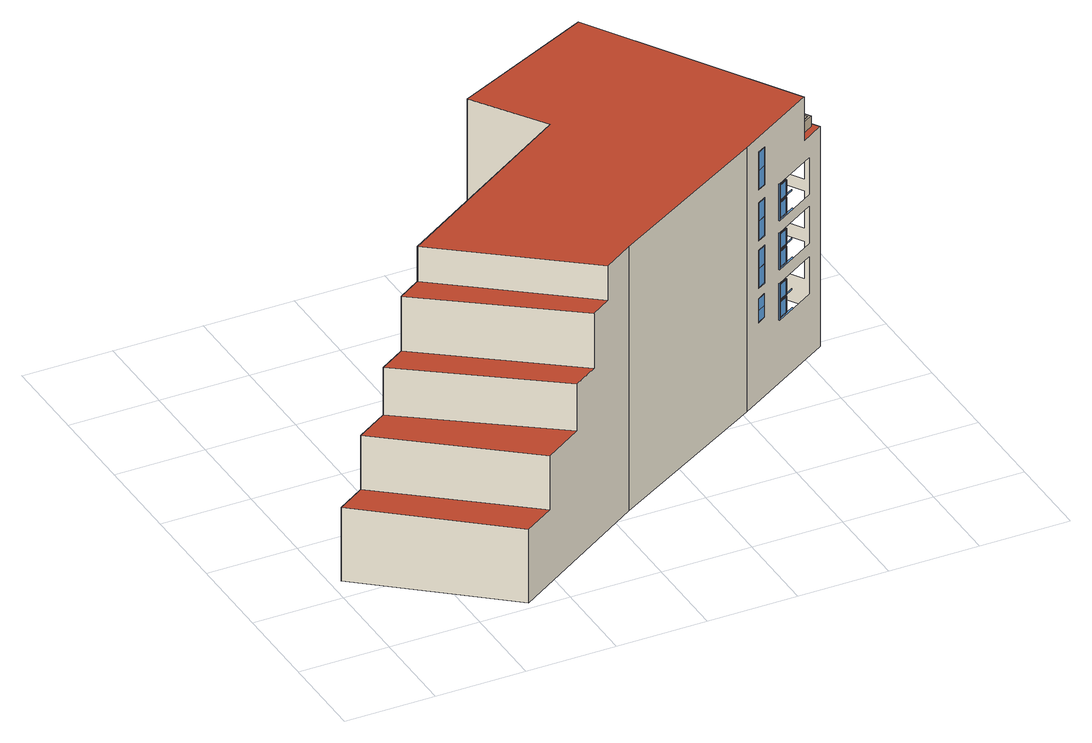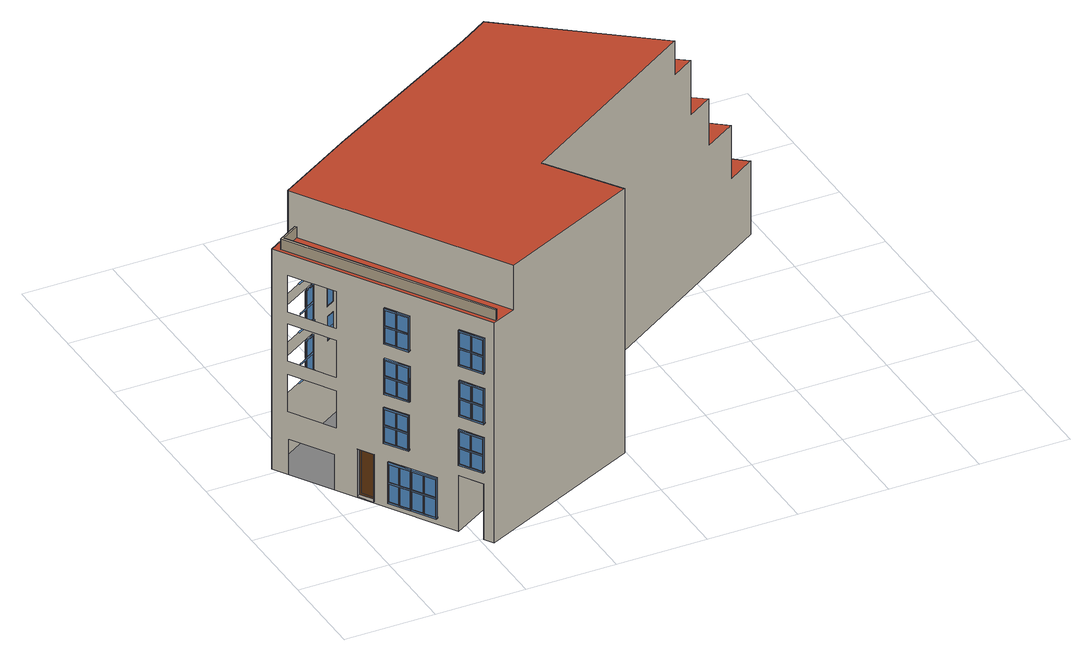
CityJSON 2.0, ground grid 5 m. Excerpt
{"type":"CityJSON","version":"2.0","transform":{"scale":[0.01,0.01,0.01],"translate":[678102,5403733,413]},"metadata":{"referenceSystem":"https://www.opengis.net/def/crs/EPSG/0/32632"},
"CityObjects":{
"building1":{"type":"Building","attributes":{"measuredHeight":15.46},"children":["building1-1"],"geometry":[{"type":"MultiSurface","lod":"3","boundaries":[[[0,1,2,3]],[[4,5,2,1]],[[4,6,7,5]],[[8,7,6,9]],[[10,11,12,13]],[[3,2,5,7,8,10,13,14,15,16,17,18]],[[10,8,9,11]],[[14,19,20,15]],[[14,13,12,19]],[[21,22,23,20,19,12,11,9,6,4,1,0]],[[16,15,20,23]],[[18,17,24,25]],[[26,27,22,21]],[[16,23,22,27,28,29,24,17]],[[0,3,18,25,30,31,32,33,34,35,36,37,38,39,26,21]],[[25,24,29,40,41,30]],[[32,42,43,33]],[[44,45,46,47]],[[48,49,50,51]],[[52,53,54,55]],[[56,57,58,59]],[[60,61,62,63]],[[64,65,66,67],[44,47,46,45],[61,60,63,62]],[[68,69,70,71]],[[72,73,74,75]],[[76,77,78,79]],[[80,81,82,83],[48,51,50,49],[69,68,71,70]],[[84,85,86,87],[52,55,54,53],[73,72,75,74]],[[88,89,90,91],[56,59,58,57],[77,76,79,78]],[[92,42,32,31]],[[93,43,42,92]],[[34,33,43,93]],[[94,95,96,97,98,99,100]],[[101,102,103,104,105,106,107]],[[108,109,110,111,112,113,114]],[[115,116,117,118]],[[119,120,121,122]],[[123,124,125,126]],[[127,128,129,130]],[[131,132,133,134]],[[135,136,137,138]],[[115,118,121,120]],[[123,126,129,128]],[[131,134,137,136]],[[116,115,139,140]],[[120,119,141,142]],[[124,123,143,144]],[[128,127,145,146]],[[132,131,147,148]],[[136,135,149,150]],[[120,151,152,121]],[[116,153,154,117]],[[128,155,156,129]],[[124,157,158,125]],[[136,159,160,137]],[[132,161,162,133]],[[115,163,151,120]],[[120,151,164,119]],[[116,153,163,115]],[[123,165,155,128]],[[128,155,166,127]],[[124,157,165,123]],[[131,167,159,136]],[[136,159,168,135]],[[132,161,167,131]],[[119,164,169,141]],[[115,163,170,139]],[[127,166,171,145]],[[123,165,172,143]],[[135,168,173,149]],[[131,167,174,147]],[[164,119,122,175]],[[163,115,118,176]],[[166,127,130,177]],[[165,123,126,178]],[[168,135,138,179]],[[167,131,134,180]],[[153,116,140,181]],[[151,120,142,182]],[[157,124,144,183]],[[155,128,146,184]],[[161,132,148,185]],[[159,136,150,186]],[[39,187,188,28,27,26],[90,89,88,91],[87,86,85,84],[80,83,82,81],[64,67,66,65],[112,113,189,190],[191,192,98,99],[193,105,106,194]],[[195,196,197,198]],[[199,200,201,202]],[[203,204,205,206]],[[207,208,209,210]],[[211,212,213,214]],[[198,215,216,217,195]],[[218,219,220,221]],[[222,223,224,225]],[[202,226,227,228,199]],[[229,230,98,97]],[[231,232,105,104]],[[233,234,112,111]],[[235,236,237,238]],[[239,240,241,242]],[[211,214,209,208]],[[206,243,244,245,203]],[[222,225,220,219]],[[239,242,237,236]],[[208,207,246,247]],[[212,211,248,249]],[[219,218,250,251]],[[223,222,252,253]],[[121,152,254,255,256,257,176,118]],[[129,156,258,259,260,261,178,126]],[[137,160,262,263,264,265,180,134]],[[236,235,266,267]],[[240,239,268,269]],[[208,270,271,209]],[[212,272,273,213]],[[219,274,275,220]],[[223,276,277,224]],[[236,278,279,237]],[[240,280,281,241]],[[197,282,283,196]],[[201,284,285,200]],[[205,286,287,204]],[[211,288,270,208]],[[212,272,288,211]],[[208,270,289,207]],[[222,290,274,219]],[[223,276,290,222]],[[219,274,291,218]],[[239,292,278,236]],[[240,280,292,239]],[[236,278,293,235]],[[288,211,214,294]],[[289,207,210,295]],[[196,283,296,195]],[[290,222,225,297]],[[291,218,221,298]],[[200,285,299,199]],[[292,239,242,300]],[[293,235,238,301]],[[204,287,302,203]],[[153,163,176,154]],[[151,164,175,152]],[[157,165,178,158]],[[155,166,177,156]],[[161,167,180,162]],[[159,168,179,160]],[[211,288,303,248]],[[207,289,304,246]],[[176,257,305,154]],[[178,261,306,158]],[[180,265,307,162]],[[222,290,308,252]],[[218,291,309,250]],[[198,210,295,310,311,312,282,197]],[[164,151,182,169]],[[163,153,181,170]],[[166,155,184,171]],[[165,157,183,172]],[[168,159,186,173]],[[167,161,185,174]],[[202,221,298,313,314,315,284,201]],[[239,292,316,268]],[[235,293,317,266]],[[254,152,175,318]],[[258,156,177,319]],[[262,160,179,320]],[[321,305,154,153]],[[322,254,152,151]],[[323,306,158,157]],[[324,258,156,155]],[[325,307,162,161]],[[326,262,160,159]],[[206,238,301,327,328,329,286,205]],[[163,330,322,151]],[[165,331,324,155]],[[167,332,326,159]],[[163,176,257,330]],[[164,175,318,333]],[[165,178,261,331]],[[166,177,319,334]],[[167,180,265,332]],[[168,179,320,335]],[[330,321,305,257]],[[198,210,209,214,213,273,336,337,338,339,311,312,340,215]],[[202,221,220,225,224,277,341,342,343,344,314,315,345,226]],[[272,212,249,346]],[[270,208,247,347]],[[206,238,237,242,241,281,348,349,350,351,328,329,352,243]],[[340,353,216,215]],[[276,223,253,354]],[[274,219,251,355]],[[294,356,336,273]],[[345,357,227,226]],[[358,271,295,310]],[[297,359,341,277]],[[280,240,269,360]],[[278,236,267,361]],[[362,275,298,313]],[[352,363,244,243]],[[300,364,348,281]],[[365,279,301,327]],[[270,289,295,271]],[[272,288,294,273]],[[274,291,298,275]],[[276,290,297,277]],[[278,293,301,279]],[[280,292,300,281]],[[338,356,294,214,209,271,358,339]],[[343,359,297,225,220,275,362,344]],[[366,367,358,310]],[[368,369,336,356]],[[370,371,362,313]],[[372,373,341,359]],[[367,358,271,270]],[[369,336,273,272]],[[289,295,310,366]],[[288,294,356,368]],[[350,364,300,242,237,279,365,351]],[[371,362,275,274]],[[373,341,277,276]],[[291,298,313,370]],[[290,297,359,372]],[[374,375,365,327]],[[376,377,348,364]],[[375,365,279,278]],[[377,348,281,280]],[[293,301,327,374]],[[292,300,364,376]],[[270,367,366,289]],[[369,368,288,272]],[[367,270,288,368]],[[274,371,370,291]],[[373,372,290,276]],[[371,274,290,372]],[[216,353,378,217],[248,303,346,249],[347,247,246,304],[379,380,381,382],[383,384,385,386]],[[278,375,374,293]],[[377,376,292,280]],[[227,357,387,228],[252,308,354,253],[355,251,250,309],[388,389,390,391],[392,393,394,395]],[[375,278,292,376]],[[244,363,396,245],[268,316,360,269],[361,267,266,317],[397,398,399,400],[401,402,403,404]],[[288,272,346,303]],[[289,270,347,304]],[[290,276,354,308]],[[291,274,355,309]],[[292,280,360,316]],[[293,278,361,317]],[[195,217,378,296]],[[367,366,381,380]],[[369,368,383,386]],[[199,228,387,299]],[[371,370,390,389]],[[373,372,392,395]],[[203,245,396,302]],[[375,374,399,398]],[[377,376,401,404]],[[369,405,337,336]],[[367,406,339,358]],[[373,407,342,341]],[[371,408,344,362]],[[377,409,349,348]],[[375,410,351,365]],[[411,368,356,338]],[[412,366,310,311]],[[413,372,359,343]],[[414,370,313,314]],[[415,376,364,350]],[[416,374,327,328]],[[366,412,382,381]],[[368,411,384,383]],[[370,414,391,390]],[[372,413,393,392]],[[374,416,400,399]],[[376,415,402,401]],[[406,367,368,411]],[[411,368,369,405]],[[412,366,367,406]],[[408,371,372,413]],[[413,372,373,407]],[[414,370,371,408]],[[410,375,376,415]],[[415,376,377,409]],[[416,374,375,410]],[[405,369,386,385]],[[406,367,380,379]],[[407,373,395,394]],[[408,371,389,388]],[[409,377,404,403]],[[410,375,398,397]],[[406,412,311,339]],[[405,411,338,337]],[[408,414,314,344]],[[407,413,343,342]],[[312,282,283,296,378,353,340]],[[315,284,285,299,387,357,345]],[[410,416,328,351]],[[409,415,350,349]],[[406,339,338,411]],[[329,286,287,302,396,363,352]],[[408,344,343,413]],[[410,351,350,415]],[[40,29,28,188]],[[411,405,385,384]],[[412,406,379,382]],[[413,407,394,393]],[[414,408,388,391]],[[415,409,403,402]],[[416,410,397,400]],[[40,188,187,41]],[[417,418,419,420]],[[421,422,423,424]],[[425,426,427,428]],[[420,429,430,431,417]],[[425,428,423,422]],[[422,421,432,433]],[[426,425,434,435]],[[426,436,437,427]],[[422,438,439,423]],[[419,440,441,418]],[[425,442,438,422]],[[426,436,442,425]],[[422,438,443,421]],[[442,425,428,444]],[[443,421,424,445]],[[418,441,446,417]],[[425,442,447,434]],[[421,443,448,432]],[[420,424,445,449,450,451,440,419]],[[420,424,423,428,427,437,452,453,454,455,450,451,456,429]],[[436,426,435,457]],[[438,422,433,458]],[[456,459,430,429]],[[444,460,452,437]],[[461,439,445,449]],[[438,443,445,439]],[[436,442,444,437]],[[454,460,444,428,423,439,461,455]],[[462,463,452,460]],[[464,465,461,449]],[[463,452,437,436]],[[465,461,439,438]],[[443,445,449,464]],[[442,444,460,462]],[[438,465,464,443]],[[463,462,442,436]],[[465,438,442,462]],[[430,459,466,431],[434,447,457,435],[458,433,432,448],[467,468,469,470],[471,472,473,474]],[[443,438,458,448]],[[442,436,457,447]],[[417,431,466,446]],[[465,464,469,468]],[[463,462,471,474]],[[463,475,453,452]],[[465,476,455,461]],[[477,462,460,454]],[[478,464,449,450]],[[462,477,472,471]],[[464,478,470,469]],[[476,465,462,477]],[[477,462,463,475]],[[478,464,465,476]],[[440,441,446,451]],[[476,465,468,467]],[[475,463,474,473]],[[476,478,450,455]],[[475,477,454,453]],[[479,480,481,482]],[[483,484,485,486]],[[487,488,489,490]],[[476,455,454,477]],[[491,492,493,494]],[[495,496,497,498]],[[446,466,459,456,451]],[[491,494,497,496]],[[499,500,501,502]],[[503,504,505,506]],[[482,507,508,509,479]],[[510,511,512,513]],[[514,515,516,517]],[[486,518,519,520,483]],[[478,476,467,470]],[[477,475,473,472]],[[521,522,523,524]],[[525,526,527,528]],[[503,506,501,500]],[[490,529,530,531,487]],[[514,517,512,511]],[[525,528,523,522]],[[496,495,532,533]],[[492,491,534,535]],[[492,536,537,493]],[[496,538,539,497]],[[440,540,541,441]],[[500,499,542,543]],[[504,503,544,545]],[[511,510,546,547]],[[515,514,548,549]],[[522,521,550,551]],[[526,525,552,553]],[[492,536,554,491]],[[491,554,538,496]],[[496,538,555,495]],[[441,541,556,446]],[[555,495,498,557]],[[554,491,494,558]],[[500,559,560,501]],[[504,561,562,505]],[[511,563,564,512]],[[515,565,566,516]],[[522,567,568,523]],[[526,569,570,527]],[[481,571,572,480]],[[485,573,574,484]],[[451,498,557,575,576,577,540,440]],[[489,578,579,488]],[[491,554,580,534]],[[495,555,581,532]],[[503,582,559,500]],[[504,561,582,503]],[[500,559,583,499]],[[514,584,563,511]],[[515,565,584,514]],[[511,563,585,510]],[[525,586,567,522]],[[526,569,586,525]],[[522,567,587,521]],[[582,503,506,588]],[[583,499,502,589]],[[480,572,590,479]],[[584,514,517,591]],[[585,510,513,592]],[[484,574,593,483]],[[451,498,497,494,493,537,594,595,596,597,576,577,598,456]],[[586,525,528,599]],[[587,521,524,600]],[[488,579,601,487]],[[558,602,594,537]],[[598,603,459,456]],[[536,492,535,604]],[[538,496,533,605]],[[606,539,557,575]],[[503,582,607,544]],[[499,583,608,542]],[[514,584,609,548]],[[510,585,610,546]],[[482,502,589,611,612,613,571,481]],[[486,513,592,614,615,616,573,485]],[[525,586,617,552]],[[521,587,618,550]],[[538,555,557,539]],[[536,554,558,537]],[[490,524,600,619,620,621,578,489]],[[596,602,558,494,497,539,606,597]],[[622,623,606,575]],[[624,625,594,602]],[[623,606,539,538]],[[625,594,537,536]],[[555,557,575,622]],[[554,558,602,624]],[[482,502,501,506,505,562,626,627,628,629,612,613,630,507]],[[486,513,512,517,516,566,631,632,633,634,615,616,635,518]],[[561,504,545,636]],[[559,500,543,637]],[[490,524,523,528,527,570,638,639,640,641,620,621,642,529]],[[630,643,508,507]],[[565,515,549,644]],[[563,511,547,645]],[[588,646,626,562]],[[635,647,519,518]],[[648,560,589,611]],[[538,623,622,555]],[[625,624,554,536]],[[591,649,631,566]],[[569,526,553,650]],[[567,522,551,651]],[[623,538,554,624]],[[652,564,592,614]],[[642,653,530,529]],[[599,654,638,570]],[[655,568,600,619]],[[459,603,656,466],[534,580,604,535],[605,533,532,581],[657,658,659,660],[661,662,663,664]],[[559,583,589,560]],[[561,582,588,562]],[[563,585,592,564]],[[565,584,591,566]],[[567,587,600,568]],[[569,586,599,570]],[[628,646,588,506,501,560,648,629]],[[665,666,648,611]],[[667,668,626,646]],[[633,649,591,517,512,564,652,634]],[[555,538,605,581]],[[554,536,604,580]],[[666,648,560,559]],[[668,626,562,561]],[[669,670,652,614]],[[671,672,631,649]],[[583,589,611,665]],[[582,588,646,667]],[[640,654,599,528,523,568,655,641]],[[670,652,564,563]],[[672,631,566,565]],[[446,466,656,556]],[[585,592,614,669]],[[584,591,649,671]],[[673,674,655,619]],[[675,676,638,654]],[[625,624,661,664]],[[623,622,659,658]],[[674,655,568,567]],[[676,638,570,569]],[[587,600,619,673]],[[586,599,654,675]],[[559,666,665,583]],[[668,667,582,561]],[[625,677,595,594]],[[623,678,597,606]],[[666,559,582,667]],[[563,670,669,585]],[[672,671,584,565]],[[670,563,584,671]],[[508,643,679,509],[544,607,636,545],[637,543,542,608],[680,681,682,683],[684,685,686,687]],[[567,674,673,587]],[[676,675,586,569]],[[674,567,586,675]],[[519,647,688,520],[548,609,644,549],[645,547,546,610],[689,690,691,692],[693,694,695,696]],[[530,653,697,531],[552,617,650,553],[651,551,550,618],[698,699,700,701],[702,703,704,705]],[[582,561,636,607]],[[583,559,637,608]],[[584,565,644,609]],[[585,563,645,610]],[[586,569,650,617]],[[587,567,651,618]],[[479,509,679,590]],[[666,665,682,681]],[[668,667,684,687]],[[483,520,688,593]],[[706,624,602,596]],[[707,622,575,576]],[[670,669,691,690]],[[672,671,693,696]],[[487,531,697,601]],[[674,673,700,699]],[[676,675,702,705]],[[668,708,627,626]],[[666,709,629,648]],[[672,710,632,631]],[[670,711,634,652]],[[622,707,660,659]],[[624,706,662,661]],[[676,712,639,638]],[[674,713,641,655]],[[678,623,624,706]],[[706,624,625,677]],[[707,622,623,678]],[[714,667,646,628]],[[715,665,611,612]],[[677,625,664,663]],[[678,623,658,657]],[[716,671,649,633]],[[717,669,614,615]],[[718,675,654,640]],[[719,673,619,620]],[[678,707,576,597]],[[677,706,596,595]],[[577,540,541,556,656,603,598]],[[665,715,683,682]],[[667,714,685,684]],[[669,717,692,691]],[[671,716,694,693]],[[678,597,596,706]],[[673,719,701,700]],[[675,718,703,702]],[[709,666,667,714]],[[714,667,668,708]],[[715,665,666,709]],[[711,670,671,716]],[[716,671,672,710]],[[717,669,670,711]],[[713,674,675,718]],[[718,675,676,712]],[[719,673,674,713]],[[708,668,687,686]],[[709,666,681,680]],[[710,672,696,695]],[[711,670,690,689]],[[712,676,705,704]],[[713,674,699,698]],[[707,678,657,660]],[[706,677,663,662]],[[709,715,612,629]],[[708,714,628,627]],[[711,717,615,634]],[[710,716,633,632]],[[613,571,572,590,679,643,630]],[[616,573,574,593,688,647,635]],[[713,719,620,641]],[[712,718,640,639]],[[709,629,628,714]],[[621,578,579,601,697,653,642]],[[711,634,633,716]],[[713,641,640,718]],[[714,708,686,685]],[[715,709,680,683]],[[716,710,695,694]],[[717,711,689,692]],[[718,712,704,703]],[[719,713,698,701]],[[720,721,722,723]],[[724,725,726,727]],[[728,723,722,729],[727,726,725,724]],[[728,730,720,723]],[[731,729,722,721]],[[36,730,731,721,720,35,34,93,92,31,30,41,187,39,38,732,733,734,735,37],[736,737,738,739],[740,741,742,743],[744,745,746,747],[519,520,688,647],[679,643,508,509],[531,697,653,530],[430,431,656,603],[245,396,363,244],[353,216,217,378],[357,227,228,387]],[[720,730,36,35]]],"semantics":{"surfaces":[{"type":"WallSurface"},{"type":"RoofSurface"},{"type":"RoofSurface","materialUncertainty":1},{"type":"GroundSurface"},{"type":"ClosureSurface"},{"type":"Window"},{"type":"OuterCeilingSurface"},{"type":"Door"},{"type":"OuterFloorSurface"}],"values":[0,1,0,1,1,0,0,1,0,0,0,0,0,2,3,0,4,5,5,5,5,5,5,5,5,5,5,5,5,0,6,0,5,5,5,5,5,5,5,5,5,5,5,5,5,5,5,5,5,5,5,5,5,5,5,5,5,5,5,5,5,5,5,5,5,5,5,5,5,5,5,5,5,5,5,5,5,5,5,5,5,5,5,0,5,5,5,5,5,5,5,5,5,5,5,5,5,5,5,5,5,5,5,5,5,5,5,5,5,5,5,5,5,5,5,5,5,5,5,5,5,5,5,5,5,5,5,5,5,5,5,5,5,5,5,5,5,5,5,5,5,5,5,5,5,5,5,5,5,5,5,5,5,5,5,5,5,5,5,5,5,5,5,5,5,5,5,5,5,5,5,5,5,5,5,5,5,5,5,5,5,5,5,5,5,5,5,5,5,5,5,5,5,5,5,5,5,5,5,5,5,5,5,5,5,5,5,5,5,5,5,5,5,5,5,5,5,5,5,5,5,5,5,5,5,5,5,5,5,5,5,5,5,5,5,5,5,5,5,5,5,5,5,5,5,5,5,5,5,5,5,5,5,5,5,5,5,5,5,5,5,5,5,5,5,5,5,5,5,5,5,5,5,5,5,5,5,5,5,5,5,5,5,5,5,5,5,5,5,5,5,5,5,5,5,5,5,5,0,5,5,5,5,5,5,2,5,5,5,5,5,5,5,5,5,5,5,5,5,5,5,5,5,5,5,5,5,5,5,5,5,5,5,5,5,5,5,5,5,5,5,5,5,5,5,5,5,5,5,5,5,5,5,5,5,5,5,5,5,5,5,5,5,5,5,5,5,5,5,5,5,5,5,5,5,5,5,5,5,5,5,5,5,5,5,5,5,5,5,5,5,5,5,5,5,5,5,5,5,5,5,5,5,5,5,5,5,5,5,5,5,5,5,5,5,5,5,5,5,5,5,5,5,5,5,5,5,5,5,5,5,5,5,5,5,5,5,5,5,5,5,5,5,5,5,5,5,5,5,5,5,5,5,5,5,5,5,5,5,5,5,5,5,5,5,5,5,5,5,5,5,5,5,5,5,5,5,5,5,5,5,5,5,5,5,5,5,5,5,5,5,5,5,5,5,5,5,5,5,5,5,5,5,5,5,5,5,5,5,5,5,5,5,5,5,5,5,5,5,5,5,5,5,5,5,5,5,5,5,5,5,5,5,5,5,5,5,5,5,5,5,5,5,5,5,5,5,5,5,5,5,5,5,5,5,5,5,5,5,5,5,5,5,5,5,5,5,5,5,5,5,5,5,5,5,5,5,5,5,5,5,5,5,5,5,5,5,5,5,5,5,5,5,5,5,5,5,5,5,5,5,5,5,5,5,0,7,7,8,6,0,0]}}]},
"building1-1":{"type":"BuildingInstallation","attributes":{"materialUncertainty":1},"parents":["building1"],"geometry":[{"type":"MultiSurface","lod":"3","boundaries":[[[748,749,750,751]],[[752,748,751,753,754,755]],[[752,756,749,748]],[[753,757,758,754]],[[751,750,757,753]],[[754,758,759,755]],[[759,758,757,750,749,756]],[[755,759,756,752]]]}]}
},
"vertices":[
[794,45,49],[794,45,479],[61,639,479],[61,639,49],[968,156,479],[222,742,479],[968,156,795],[222,742,795],[404,858,795],[1187,296,795],[404,858,1071],[1187,296,1071],[1325,384,1071],[550,952,1071],[550,952,1392],[683,1037,1392],[683,1037,1595],[1765,1727,1595],[1765,1727,49],[1325,384,1392],[1441,458,1392],[1609,565,49],[1609,565,1595],[1441,458,1595],[1507,2117,1595],[1507,2117,49],[2530,1100,49],[2530,1100,1595],[2989,1382,1595],[2308,2489,1595],[2448,2554,49],[2479,2504,49],[2216,2343,49],[2292,2220,49],[2554,2381,49],[2811,1965,49],[2862,1882,49],[2929,1773,49],[3070,1544,49],[3120,1463,49],[2308,2489,1336],[2448,2554,1336],[2216,2343,375],[2292,2220,375],[2626,1159,582],[2670,1186,582],[2670,1186,646],[2626,1159,646],[2629,1160,825],[2672,1187,825],[2672,1187,927],[2629,1160,927],[2629,1160,1103],[2672,1187,1103],[2672,1187,1205],[2629,1160,1205],[2629,1160,1400],[2672,1187,1400],[2672,1187,1502],[2629,1160,1502],[2670,1186,580],[2626,1159,580],[2626,1159,513],[2670,1186,513],[2625,1158,650],[2625,1158,509],[2671,1187,509],[2671,1187,650],[2672,1187,821],[2629,1160,821],[2629,1160,715],[2672,1187,715],[2672,1187,1099],[2629,1160,1099],[2629,1160,993],[2672,1187,993],[2672,1187,1396],[2629,1160,1396],[2629,1160,1290],[2672,1187,1290],[2627,1159,933],[2627,1159,709],[2674,1188,709],[2674,1188,933],[2627,1159,1211],[2627,1159,987],[2674,1188,987],[2674,1188,1211],[2627,1159,1508],[2627,1159,1285],[2674,1188,1285],[2674,1188,1508],[2479,2504,375],[2554,2381,375],[2789,1270,718],[2787,1274,717],[2787,1274,709],[2789,1270,709],[2794,1262,709],[2794,1262,925],[2789,1270,925],[2789,1270,423],[2787,1274,421],[2787,1274,413],[2789,1270,413],[2794,1262,413],[2794,1262,629],[2789,1270,629],[2789,1270,1004],[2787,1274,1003],[2787,1274,995],[2789,1270,995],[2794,1262,995],[2794,1262,1211],[2789,1270,1211],[2794,1268,812],[2794,1268,718],[2792,1271,718],[2792,1271,812],[2794,1268,916],[2794,1268,822],[2792,1271,822],[2792,1271,916],[2794,1268,517],[2794,1268,423],[2792,1271,423],[2792,1271,517],[2794,1268,620],[2794,1268,526],[2792,1271,526],[2792,1271,620],[2794,1268,1098],[2794,1268,1004],[2792,1271,1004],[2792,1271,1098],[2794,1268,1201],[2794,1268,1107],[2792,1271,1107],[2792,1271,1201],[2797,1264,812],[2797,1264,718],[2797,1264,916],[2797,1264,822],[2797,1264,517],[2797,1264,423],[2797,1264,620],[2797,1264,526],[2797,1264,1098],[2797,1264,1004],[2797,1264,1201],[2797,1264,1107],[2847,1300,822],[2844,1303,822],[2847,1300,718],[2844,1303,718],[2847,1300,526],[2844,1303,526],[2847,1300,423],[2844,1303,423],[2847,1300,1107],[2844,1303,1107],[2847,1300,1004],[2844,1303,1004],[2847,1300,812],[2847,1300,916],[2847,1300,517],[2847,1300,620],[2847,1300,1098],[2847,1300,1201],[2849,1296,916],[2849,1296,812],[2849,1296,620],[2849,1296,517],[2849,1296,1201],[2849,1296,1098],[2844,1303,916],[2844,1303,812],[2844,1303,620],[2844,1303,517],[2844,1303,1201],[2844,1303,1098],[2849,1296,718],[2849,1296,822],[2849,1296,423],[2849,1296,526],[2849,1296,1004],[2849,1296,1107],[3120,1463,1336],[2989,1382,1336],[3032,1409,1211],[3032,1409,995],[3032,1409,925],[3032,1409,709],[3032,1409,413],[3032,1409,629],[2471,2499,721],[2468,2497,721],[2468,2497,729],[2471,2499,730],[2472,2498,1015],[2468,2496,1015],[2468,2496,1023],[2472,2498,1025],[2473,2497,434],[2469,2494,434],[2469,2494,442],[2473,2497,443],[2477,2498,730],[2477,2498,821],[2473,2496,821],[2473,2496,730],[2477,2498,830],[2477,2498,921],[2473,2496,921],[2473,2496,830],[2471,2499,930],[2479,2504,930],[2479,2504,721],[2478,2497,1025],[2478,2497,1115],[2474,2495,1115],[2474,2495,1025],[2478,2497,1124],[2478,2497,1215],[2474,2495,1215],[2474,2495,1124],[2472,2498,1224],[2480,2503,1224],[2480,2503,1015],[2902,1339,709],[2907,1332,709],[2902,1339,413],[2907,1332,413],[2902,1339,995],[2907,1332,995],[2479,2496,443],[2479,2496,534],[2475,2493,534],[2475,2493,443],[2479,2496,543],[2479,2496,633],[2475,2493,633],[2475,2493,543],[2473,2497,642],[2481,2501,642],[2481,2501,434],[2481,2500,730],[2481,2500,821],[2481,2500,830],[2481,2500,921],[2482,2500,1025],[2482,2500,1115],[2482,2500,1124],[2482,2500,1215],[2847,1305,822],[2899,1337,822],[2899,1337,812],[2847,1305,812],[2847,1305,526],[2899,1337,526],[2899,1337,517],[2847,1305,517],[2847,1305,1107],[2899,1337,1107],[2899,1337,1098],[2847,1305,1098],[2483,2498,443],[2483,2498,534],[2483,2498,543],[2483,2498,633],[2512,2441,821],[2508,2439,821],[2512,2441,921],[2508,2439,921],[2513,2440,1115],[2509,2438,1115],[2513,2440,1215],[2509,2438,1215],[2514,2439,534],[2510,2437,534],[2514,2439,633],[2510,2437,633],[2544,2373,729],[2544,2373,721],[2544,2372,1023],[2544,2372,1015],[2545,2371,442],[2545,2371,434],[2512,2441,830],[2512,2441,730],[2513,2440,1124],[2513,2440,1025],[2514,2439,543],[2514,2439,443],[2508,2439,830],[2508,2439,730],[2547,2376,721],[2509,2438,1124],[2509,2438,1025],[2548,2375,1015],[2510,2437,543],[2510,2437,443],[2549,2373,434],[2516,2444,830],[2516,2444,730],[2847,1305,718],[2847,1305,423],[2847,1305,1004],[2517,2443,1124],[2517,2443,1025],[2510,2436,730],[2545,2379,730],[2547,2376,730],[2511,2435,1025],[2546,2378,1025],[2548,2375,1025],[2518,2441,543],[2518,2441,443],[2847,1305,916],[2847,1305,620],[2847,1305,1201],[2850,1301,718],[2850,1301,822],[2850,1301,423],[2850,1301,526],[2850,1301,1004],[2850,1301,1107],[2512,2433,443],[2547,2376,443],[2549,2373,443],[2850,1301,812],[2850,1301,517],[2850,1301,1098],[2850,1301,916],[2850,1301,620],[2850,1301,1201],[2510,2436,921],[2545,2379,921],[2545,2379,830],[2545,2379,821],[2547,2376,930],[2511,2435,1215],[2546,2378,1215],[2546,2378,1124],[2546,2378,1115],[2548,2375,1224],[2516,2444,921],[2516,2444,821],[2512,2433,633],[2547,2376,633],[2547,2376,543],[2547,2376,534],[2549,2373,642],[2555,2380,930],[2517,2443,1215],[2517,2443,1115],[2510,2436,830],[2556,2379,1224],[2510,2436,821],[2511,2435,1124],[2518,2441,633],[2518,2441,534],[2511,2435,1115],[2557,2378,642],[2512,2433,543],[2512,2433,534],[2514,2438,730],[2514,2438,821],[2514,2438,830],[2514,2438,921],[2515,2437,1025],[2515,2437,1115],[2515,2437,1124],[2515,2437,1215],[2516,2436,443],[2516,2436,534],[2516,2436,543],[2516,2436,633],[2555,2380,721],[2553,2383,821],[2518,2440,821],[2518,2440,730],[2553,2383,730],[2518,2440,830],[2553,2383,830],[2553,2383,921],[2518,2440,921],[2556,2379,1015],[2554,2383,1115],[2519,2439,1115],[2519,2439,1025],[2554,2383,1025],[2519,2439,1124],[2554,2383,1124],[2554,2383,1215],[2519,2439,1215],[2557,2378,434],[2555,2381,534],[2520,2438,534],[2520,2438,443],[2555,2381,443],[2520,2438,543],[2555,2381,543],[2555,2381,633],[2520,2438,633],[2549,2381,921],[2549,2381,821],[2550,2380,1215],[2550,2380,1115],[2551,2379,633],[2551,2379,534],[2549,2381,830],[2549,2381,730],[2550,2380,1124],[2550,2380,1025],[2551,2379,543],[2551,2379,443],[2615,2266,73],[2611,2263,73],[2611,2263,82],[2615,2266,83],[2621,2265,83],[2621,2265,189],[2617,2263,189],[2617,2263,83],[2621,2265,199],[2621,2265,304],[2617,2263,304],[2617,2263,199],[2615,2266,315],[2622,2271,315],[2622,2271,73],[2624,2267,83],[2624,2267,189],[2624,2267,199],[2624,2267,304],[2656,2207,304],[2653,2205,304],[2656,2207,189],[2653,2205,189],[2688,2138,82],[2688,2138,73],[2656,2207,199],[2656,2207,83],[2653,2205,199],[2653,2205,83],[2692,2140,73],[2660,2209,199],[2660,2209,83],[2655,2201,83],[2690,2144,83],[2692,2140,83],[2655,2201,304],[2690,2144,304],[2690,2144,199],[2690,2144,189],[2692,2140,315],[2660,2209,304],[2660,2209,189],[2700,2145,315],[2655,2201,199],[2655,2201,189],[2658,2204,199],[2658,2204,304],[2658,2204,83],[2658,2204,189],[2700,2145,73],[2698,2148,189],[2662,2206,189],[2662,2206,83],[2698,2148,83],[2662,2206,199],[2698,2148,199],[2698,2148,304],[2662,2206,304],[2694,2146,304],[2694,2146,189],[2694,2146,199],[2694,2146,83],[2697,2132,705],[2693,2130,705],[2693,2130,712],[2697,2132,714],[2698,2131,999],[2694,2129,999],[2694,2129,1006],[2698,2131,1008],[2699,2129,417],[2695,2127,417],[2695,2127,425],[2699,2129,426],[2698,2140,199],[2698,2140,304],[2694,2137,304],[2694,2137,199],[2698,2140,83],[2698,2140,189],[2694,2137,189],[2694,2137,83],[2703,2131,714],[2703,2131,804],[2699,2129,804],[2699,2129,714],[2703,2131,813],[2703,2131,904],[2699,2129,904],[2699,2129,813],[2697,2132,913],[2705,2137,913],[2705,2137,705],[2704,2130,1008],[2704,2130,1099],[2700,2128,1099],[2700,2128,1008],[2704,2130,1107],[2704,2130,1198],[2700,2128,1198],[2700,2128,1107],[2698,2131,1207],[2706,2136,1207],[2706,2136,999],[2705,2129,426],[2705,2129,517],[2701,2126,517],[2701,2126,426],[2705,2129,526],[2705,2129,617],[2701,2126,617],[2701,2126,526],[2699,2129,626],[2706,2134,626],[2706,2134,417],[2702,2142,83],[2702,2142,189],[2702,2142,199],[2702,2142,304],[2730,2088,304],[2726,2085,304],[2730,2088,189],[2726,2085,189],[2758,2025,82],[2758,2025,73],[2707,2133,714],[2707,2133,804],[2707,2133,813],[2707,2133,904],[2707,2133,1008],[2707,2133,1099],[2707,2133,1107],[2707,2133,1198],[2708,2131,426],[2708,2131,517],[2708,2131,526],[2708,2131,617],[2730,2088,199],[2730,2088,83],[2762,2027,73],[2726,2085,83],[2726,2085,199],[2738,2074,804],[2734,2072,804],[2738,2074,904],[2734,2072,904],[2739,2073,1099],[2735,2071,1099],[2739,2073,1198],[2735,2071,1198],[2740,2072,517],[2736,2069,517],[2740,2072,617],[2736,2069,617],[2769,2006,712],[2769,2006,705],[2770,2005,1006],[2770,2005,999],[2728,2082,83],[2760,2030,83],[2762,2027,83],[2771,2004,425],[2771,2004,417],[2734,2090,199],[2734,2090,83],[2738,2074,813],[2738,2074,714],[2739,2073,1107],[2739,2073,1008],[2740,2072,526],[2740,2072,426],[2734,2072,813],[2734,2072,714],[2773,2008,705],[2735,2071,1107],[2735,2071,1008],[2774,2008,999],[2728,2082,304],[2760,2030,304],[2760,2030,199],[2760,2030,189],[2762,2027,315],[2736,2069,526],[2736,2069,426],[2775,2006,417],[2728,2082,199],[2769,2032,315],[2734,2090,304],[2734,2090,189],[2728,2082,189],[2742,2076,813],[2742,2076,714],[2743,2076,1107],[2743,2076,1008],[2736,2069,714],[2771,2012,714],[2773,2008,714],[2737,2068,1008],[2772,2011,1008],[2774,2008,1008],[2744,2074,526],[2744,2074,426],[2738,2066,426],[2773,2009,426],[2775,2006,426],[2732,2085,83],[2732,2085,189],[2732,2085,199],[2732,2085,304],[2736,2069,904],[2771,2012,904],[2771,2012,813],[2771,2012,804],[2773,2008,913],[2737,2068,1198],[2772,2011,1198],[2772,2011,1107],[2772,2011,1099],[2774,2008,1207],[2742,2076,904],[2742,2076,804],[2738,2066,617],[2773,2009,617],[2773,2009,526],[2773,2009,517],[2775,2006,626],[2781,2013,913],[2743,2076,1198],[2743,2076,1099],[2736,2069,813],[2781,2012,1207],[2736,2069,804],[2737,2068,1107],[2744,2074,617],[2744,2074,517],[2737,2068,1099],[2782,2011,626],[2738,2066,526],[2738,2066,517],[2769,2032,73],[2768,2035,189],[2735,2087,189],[2735,2087,83],[2768,2035,83],[2735,2087,199],[2768,2035,199],[2768,2035,304],[2735,2087,304],[2740,2071,714],[2740,2071,804],[2740,2071,813],[2740,2071,904],[2741,2070,1008],[2741,2070,1099],[2741,2070,1107],[2741,2070,1198],[2742,2068,426],[2742,2068,517],[2742,2068,526],[2742,2068,617],[2764,2033,304],[2764,2033,189],[2781,2013,705],[2779,2016,804],[2744,2073,804],[2744,2073,714],[2779,2016,714],[2744,2073,813],[2779,2016,813],[2779,2016,904],[2744,2073,904],[2781,2012,999],[2780,2016,1099],[2744,2072,1099],[2744,2072,1008],[2780,2016,1008],[2744,2072,1107],[2780,2016,1107],[2780,2016,1198],[2744,2072,1198],[2782,2011,417],[2781,2014,517],[2745,2071,517],[2745,2071,426],[2781,2014,426],[2745,2071,526],[2781,2014,526],[2781,2014,617],[2745,2071,617],[2764,2033,199],[2764,2033,83],[2775,2014,904],[2775,2014,804],[2776,2013,1198],[2776,2013,1099],[2777,2012,617],[2777,2012,517],[2775,2014,813],[2775,2014,714],[2776,2013,1107],[2776,2013,1008],[2777,2012,526],[2777,2012,426],[2811,1965,54],[2811,1965,334],[2790,1952,334],[2790,1952,54],[2835,1879,65],[2796,1943,65],[2796,1943,323],[2835,1879,323],[2841,1869,54],[2841,1869,334],[2862,1882,54],[2862,1882,334],[3070,1544,57],[3070,1544,256],[2929,1773,256],[2929,1773,57],[2924,1780,416],[3071,1541,416],[3071,1541,632],[2924,1780,632],[2924,1780,712],[3071,1541,712],[3071,1541,928],[2924,1780,928],[2924,1780,1214],[2924,1780,998],[3071,1541,998],[3071,1541,1214],
[3081,1484,1336],[3081,1484,1398],[2969,1415,1398],[2969,1415,1336],[2430,2534,1336],[2962,1426,1336],[3062,1488,1336],[2420,2530,1336],[2430,2534,1398],[2962,1426,1398],[3062,1488,1398],[2420,2530,1398]
]}
